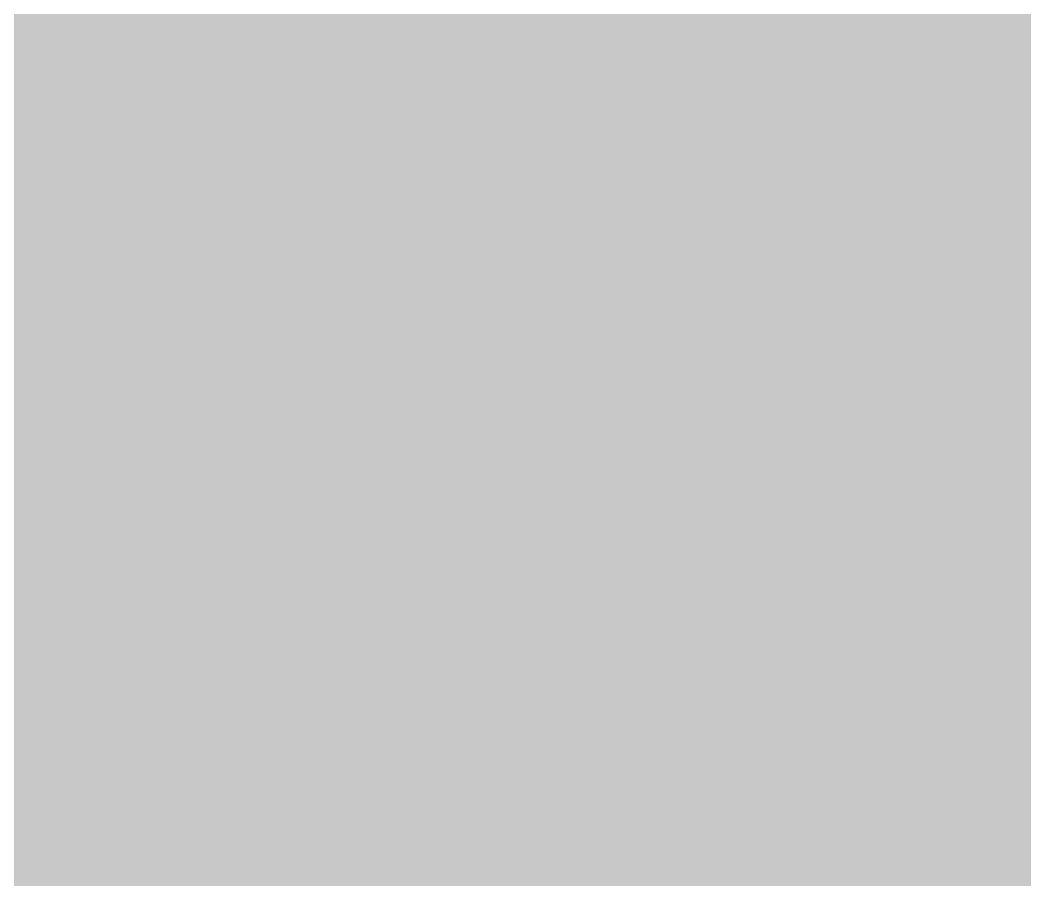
# Model space of a CAD drawing. Header units: millimetres. Extents: x -11 to 223, y -88 to 3.
# Drawn here: x 24.67234 to 24.69276, y -39.53173 to -39.51427 of the extents above; entities that cross this region are included whole.
import ezdxf

# ---------------------------------------------------------------- set-up
doc = ezdxf.new("R2010")
doc.units = ezdxf.units.MM
doc.header["$MEASUREMENT"] = 0
for name, color, linetype, true_color in [('Bottom-Layer', 7, 'Continuous', 0x0000ff), ('Component-Shape-Layer', 7, 'Continuous', 0x00cccc), ('Top-Layer', 7, 'Continuous', 0xff0000), ('Top-Silkscreen-Layer', 7, 'Continuous', 0xffcc00)]:
    doc.layers.add(name, color=color, linetype=linetype, true_color=true_color)

msp = doc.modelspace()

# ---------------------------------------------------------------- hatches: boundary and pattern name
at = {"layer": 'Bottom-Layer'}
msp.add_hatch(color=256, dxfattribs=at).paths.add_polyline_path([(-10.335281, 1.978664), (-0.38039, 1.978664), (-0.84578, 1.726733), (-1.195487, 1.329541), (-1.386452, 0.835994), (-1.395162, 0.306862), (-1.220545, -0.192703), (-0.884101, -0.60119), (-0.427256, -0.868302), (0.093739, -0.961151), (1.793739, -0.961151), (2.314734, -0.868302), (2.771579, -0.60119), (3.108023, -0.192703), (3.28264, 0.306862), (3.27393, 0.835994), (3.082964, 1.329541), (2.733257, 1.726733), (2.267868, 1.978664), (222.628905, 1.978664), (222.628905, -87.475235), (-10.335281, -87.475235)])
at = {"layer": 'Top-Layer'}
msp.add_hatch(color=256, dxfattribs=at).paths.add_polyline_path([(-10.335281, 1.978664), (-0.38039, 1.978664), (-0.84578, 1.726733), (-1.195487, 1.329541), (-1.386452, 0.835994), (-1.395162, 0.306862), (-1.220545, -0.192703), (-0.884101, -0.60119), (-0.427256, -0.868302), (0.093739, -0.961151), (1.793739, -0.961151), (2.314734, -0.868302), (2.771579, -0.60119), (3.108023, -0.192703), (3.28264, 0.306862), (3.27393, 0.835994), (3.082964, 1.329541), (2.733257, 1.726733), (2.267868, 1.978664), (222.628905, 1.978664), (222.628905, -87.475235), (-10.335281, -87.475235)])
at = {"layer": 'Top-Silkscreen-Layer'}
msp.add_hatch(color=256, dxfattribs=at).paths.add_polyline_path([(24.685052, -39.231277), (24.380252, -39.231277), (24.380252, -39.737478), (24.685052, -39.737478)])
msp.add_hatch(color=256, dxfattribs=at).paths.add_polyline_path([(24.685052, -39.231277), (24.380252, -39.231277), (24.380252, -39.737478), (24.685052, -39.737478)])

# ---------------------------------------------------------------- linework, layer by layer
at = {"layer": 'Component-Shape-Layer', "const_width": 0.0508}
msp.add_lwpolyline([(24.685052, -39.585077), (27.385052, -39.585077), (27.385052, -37.885077), (24.685052, -37.885077)], close=True, dxfattribs=at)
msp.add_lwpolyline([(24.685052, -39.585077), (27.385052, -39.585077), (27.385052, -37.885077), (24.685052, -37.885077)], close=True, dxfattribs=at)
at = {"layer": 'Top-Layer', "const_width": 0.0508}
msp.add_lwpolyline([(22.183026, -41.618129), (24.287934, -39.513221), (24.834989, -39.513221), (25.014059, -39.465239), (25.145148, -39.33415), (25.193129, -39.15508), (25.193129, -38.608026), (25.342938, -38.458217), (26.876975, -38.458217), (26.876975, -39.15508), (26.971432, -39.397435), (27.204978, -39.51195), (27.204978, -41.933668), (25.168098, -43.970549), (21.607885, -43.970549)], dxfattribs=at)
at = {"layer": 'Top-Silkscreen-Layer', "const_width": 0.00508}
msp.add_lwpolyline([(24.685052, -39.231277), (24.380252, -39.231277), (24.380252, -39.737478), (24.685052, -39.737478)], close=True, dxfattribs=at)
msp.add_lwpolyline([(24.685052, -39.231277), (24.380252, -39.231277), (24.380252, -39.737478), (24.685052, -39.737478)], close=True, dxfattribs=at)

doc.saveas('drawing.dxf')
